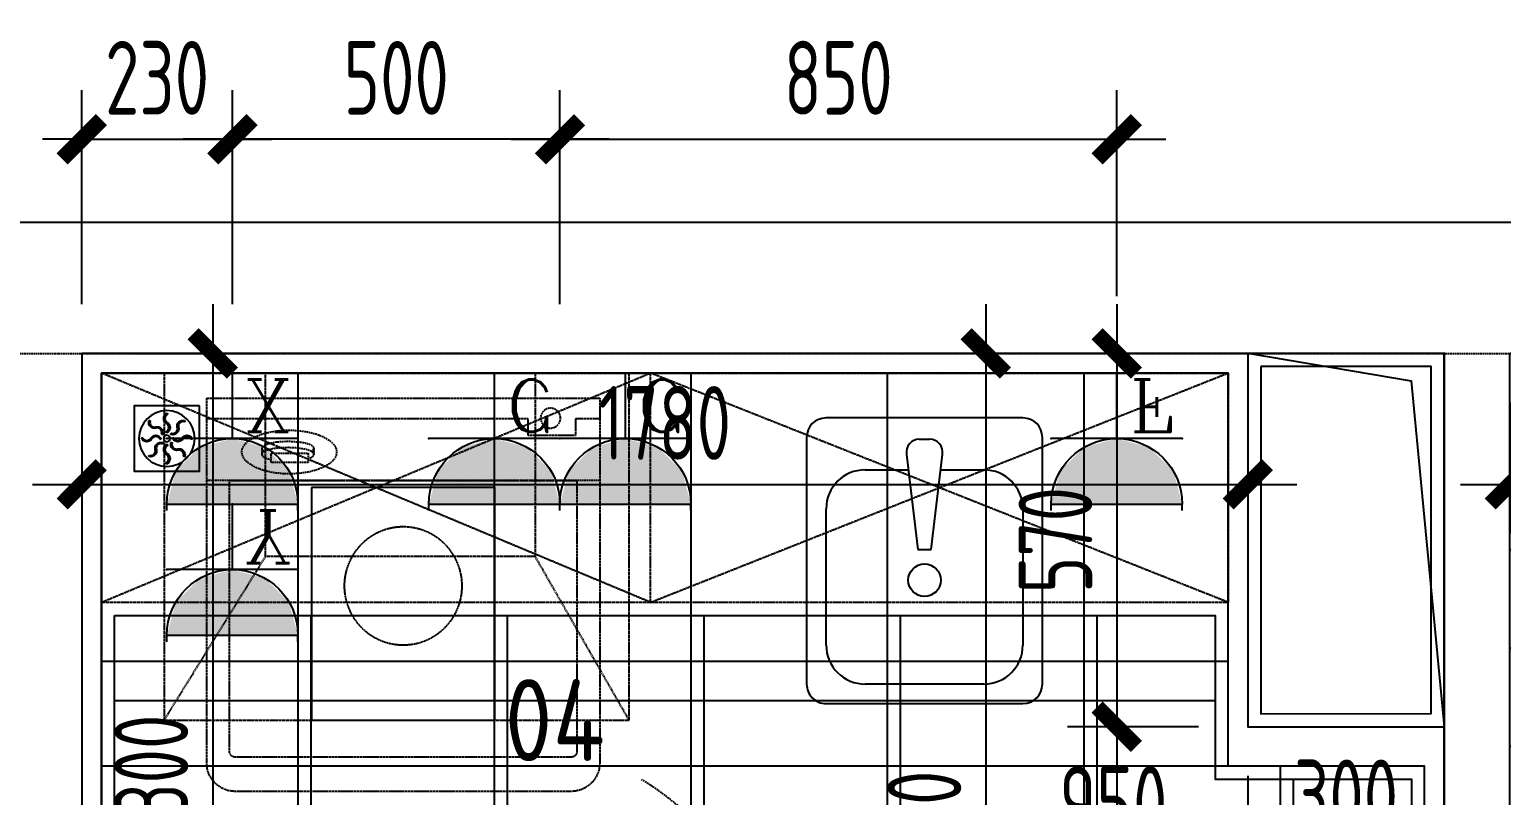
# Model space of a CAD drawing. Header units: millimetres. Extents: x 101598 to 258742, y -131098 to 15111.
# Drawn here: x 243435 to 245683, y -88905 to -87736 of the extents above; entities that cross this region are included whole.
import ezdxf
from ezdxf.enums import TextEntityAlignment as Align
from ezdxf.xclip import XClip

# ---------------------------------------------------------------- set-up
doc = ezdxf.new("R2010")
doc.units = ezdxf.units.MM
doc.header["$LTSCALE"] = 10
doc.header["$XCLIPFRAME"] = 2
for name, pattern in [('134H户型$0$DASH', [0.35, 0.25, -0.1]), ('DASH', [0.35, 0.25, -0.1]), ('HIDDEN2', [0.1875, 0.125, -0.0625])]:
    doc.linetypes.add(name, pattern=pattern)
doc.layers.get('DEFPOINTS').update_dxf_attribs({"color": 251})
for name, color, linetype in [('Z-C天-CEIL', 1, 'Continuous'), ('Z-C天-LITEDIM', 1, 'Continuous'), ('Z-E平-EQUIP-动力', 3, 'Continuous'), ('Z-E平-EQUIP-动力DIM', 1, 'Continuous'), ('Z-E平-EQUIP-照明', 3, 'Continuous'), ('Z-F平-FLOOR2-HATCH', 8, 'Continuous'), ('Z-P平-FURN2', 2, 'Continuous'), ('Z-P平-FURN3', 3, 'HIDDEN2'), ('Z-P平-WALL1', 5, 'Continuous'), ('Z-P平-WALL2', 2, 'Continuous'), ('Z-P平-WALLDIM', 1, 'Continuous'), ('Z-P平-地漏', 1, 'Continuous'), ('Z-梁图', 2, 'Continuous'), ('家具', 8, 'Continuous'), ('平面看线', 4, 'Continuous')]:
    doc.layers.add(name, color=color, linetype=linetype)
doc.styles.add('_TCH_LABEL', font='COMPLEX', dxfattribs={"bigfont": 'GBCBIG'})
doc.styles.add('MD(BLIP)', font='ARCHSTYL.SHX', dxfattribs={"bigfont": 'hza.shx'})
doc.styles.add('MD(DimT)', font='ARCHS.SHX', dxfattribs={"width": 0.8, "bigfont": 'hza.shx'})
doc.dimstyles.new('MD-DIM_75', dxfattribs={"dimscale": 75, "dimtxt": 1.5, "dimasz": 0.8, "dimexe": 1, "dimexo": 1, "dimgap": 0.5, "dimtad": 1, "dimdec": 0, "dimzin": 0, "dimdsep": 46, "dimtxsty": 'MD(DimT)', "dimblk": 'ARCHTICK', "dimcen": 0.09, "dimdle": 1, "dimclrd": 1, "dimclre": 1, "dimclrt": 2, "dimadec": 0, "dimazin": 0, "dimtfac": 1, "dimtdec": 0, "dimtix": 1, "dimtmove": 2, "dimatfit": 3, "dimldrblk": 'ARCHTICK', "dimfxl": 8, "dimfxlon": 1, "dimtolj": 1, "dimtzin": 0, "dimarcsym": 0})

# ---------------------------------------------------------------- blocks, each defined once
blk = doc.blocks.new('TYRTYRE')
at = {"layer": 'Z-梁图', "linetype": 'DASH'}
for p, q in [((259204.1, -88388.9), (266131.3, -88388.9)), ((259204.1, -88588.9), (266184.9, -88588.9))]:
    blk.add_line(p, q, dxfattribs=at)
blk = doc.blocks.new('_ArchTick')
at = {"color": 0, "linetype": 'ByBlock', "const_width": 0.4}
blk.add_lwpolyline([(-0.5, -0.5), (0.5, 0.5)], dxfattribs=at)
blk = doc.blocks.new('*D174')
at = {"layer": 'DEFPOINTS', "color": 0, "transparency": 16777216}
for p in [(245695.4, -88230.1), (250335, -88230.1), (250335, -88430.1)]:
    blk.add_point(p, dxfattribs=at)
at = {"layer": 'Z-P平-WALLDIM', "color": 1, "lineweight": -2, "transparency": 16777216}
for p, q in [((245695.4, -88305.1), (245695.4, -88505.1)), ((250335, -88305.1), (250335, -88505.1)), ((245620.4, -88430.1), (250410, -88430.1))]:
    blk.add_line(p, q, dxfattribs=at)
at = {"layer": 'Z-P平-WALLDIM', "color": 1, "lineweight": -2, "transparency": 16777216, "xscale": 60, "yscale": 60, "zscale": 60, "rotation": 180}
blk.add_blockref('_ArchTick', (245695.4, -88430.1), dxfattribs=at)
at = {"layer": 'Z-P平-WALLDIM', "color": 1, "lineweight": -2, "transparency": 16777216, "xscale": 60, "yscale": 60, "zscale": 60}
blk.add_blockref('_ArchTick', (250335, -88430.1), dxfattribs=at)
at = {"layer": 'Z-P平-WALLDIM', "color": 2, "transparency": 16777216, "insert": (248015.2, -88336.3), "char_height": 112.5, "attachment_point": 5, "style": 'MD(DimT)'}
blk.add_mtext('\\A1;4640', dxfattribs=at)
blk = doc.blocks.new('*D178')
at = {"layer": 'DEFPOINTS', "color": 0, "transparency": 16777216}
for p in [(243515.2, -88230.1), (245295.4, -88230.1), (245295.4, -88430.1)]:
    blk.add_point(p, dxfattribs=at)
at = {"layer": 'Z-P平-WALLDIM', "color": 1, "lineweight": -2, "transparency": 16777216}
for p, q in [((243515.2, -88305.1), (243515.2, -88505.1)), ((245295.4, -88305.1), (245295.4, -88505.1)), ((243440.2, -88430.1), (245370.4, -88430.1))]:
    blk.add_line(p, q, dxfattribs=at)
at = {"layer": 'Z-P平-WALLDIM', "color": 1, "lineweight": -2, "transparency": 16777216, "xscale": 60, "yscale": 60, "zscale": 60, "rotation": 180}
blk.add_blockref('_ArchTick', (243515.2, -88430.1), dxfattribs=at)
at = {"layer": 'Z-P平-WALLDIM', "color": 1, "lineweight": -2, "transparency": 16777216, "xscale": 60, "yscale": 60, "zscale": 60}
blk.add_blockref('_ArchTick', (245295.4, -88430.1), dxfattribs=at)
at = {"layer": 'Z-P平-WALLDIM', "color": 2, "transparency": 16777216, "insert": (244405.3, -88336.3), "char_height": 112.5, "attachment_point": 5, "style": 'MD(DimT)'}
blk.add_mtext('\\A1;1780', dxfattribs=at)
blk = doc.blocks.new('*D179')
at = {"layer": 'DEFPOINTS', "color": 0, "transparency": 16777216}
for p in [(243515.2, -88230.1), (243515.2, -89530.1), (243715.2, -89530.1)]:
    blk.add_point(p, dxfattribs=at)
at = {"layer": 'Z-P平-WALLDIM', "color": 1, "lineweight": -2, "transparency": 16777216}
for p, q in [((243715.2, -88155.1), (243715.2, -89605.1)), ((243590.2, -88230.1), (243790.2, -88230.1)), ((243590.2, -89530.1), (243790.2, -89530.1))]:
    blk.add_line(p, q, dxfattribs=at)
at = {"layer": 'Z-P平-WALLDIM', "color": 1, "lineweight": -2, "transparency": 16777216, "xscale": 60, "yscale": 60, "zscale": 60}
for p, rotation in [((243715.2, -88230.1), 90), ((243715.2, -89530.1), 270)]:
    blk.add_blockref('_ArchTick', p, dxfattribs=dict(at, rotation=rotation))
at = {"layer": 'Z-P平-WALLDIM', "color": 2, "transparency": 16777216, "insert": (243621.5, -88880.1), "char_height": 112.5, "attachment_point": 5, "rotation": 90, "style": 'MD(DimT)'}
blk.add_mtext('\\A1;1300', dxfattribs=at)
blk = doc.blocks.new('*D185')
at = {"layer": 'DEFPOINTS', "color": 0, "transparency": 16777216}
for p in [(245295.4, -88230.1), (245095.4, -88800.1), (245295.4, -88800.1)]:
    blk.add_point(p, dxfattribs=at)
at = {"layer": 'Z-P平-WALLDIM', "color": 1, "lineweight": -2, "transparency": 16777216}
for p, q in [((245095.4, -88155.1), (245095.4, -88875.1)), ((245220.4, -88230.1), (245020.4, -88230.1)), ((245220.4, -88800.1), (245020.4, -88800.1))]:
    blk.add_line(p, q, dxfattribs=at)
at = {"layer": 'Z-P平-WALLDIM', "color": 1, "lineweight": -2, "transparency": 16777216, "xscale": 60, "yscale": 60, "zscale": 60}
for p, rotation in [((245095.4, -88230.1), 90), ((245095.4, -88800.1), 270)]:
    blk.add_blockref('_ArchTick', p, dxfattribs=dict(at, rotation=rotation))
at = {"layer": 'Z-P平-WALLDIM', "color": 2, "transparency": 16777216, "insert": (245001.7, -88515.1), "char_height": 112.5, "attachment_point": 5, "rotation": 90, "style": 'MD(DimT)'}
blk.add_mtext('\\A1;570', dxfattribs=at)
blk = doc.blocks.new('*D186')
at = {"layer": 'DEFPOINTS', "color": 0, "transparency": 16777216}
for p in [(245295.4, -88800.1), (245095.4, -89710.1), (245295.4, -89710.1)]:
    blk.add_point(p, dxfattribs=at)
at = {"layer": 'Z-P平-WALLDIM', "color": 1, "lineweight": -2, "transparency": 16777216}
for p, q in [((245095.4, -88725.1), (245095.4, -89785.1)), ((245220.4, -88800.1), (245020.4, -88800.1)), ((245220.4, -89710.1), (245020.4, -89710.1))]:
    blk.add_line(p, q, dxfattribs=at)
at = {"layer": 'Z-P平-WALLDIM', "color": 1, "lineweight": -2, "transparency": 16777216, "xscale": 60, "yscale": 60, "zscale": 60}
for p, rotation in [((245095.4, -88800.1), 90), ((245095.4, -89710.1), 270)]:
    blk.add_blockref('_ArchTick', p, dxfattribs=dict(at, rotation=rotation))
at = {"layer": 'Z-P平-WALLDIM', "color": 2, "transparency": 16777216, "insert": (245001.7, -89255.1), "char_height": 112.5, "attachment_point": 5, "rotation": 90, "style": 'MD(DimT)'}
blk.add_mtext('\\A1;910', dxfattribs=at)
blk = doc.blocks.new('*D187')
at = {"layer": 'DEFPOINTS', "color": 0, "transparency": 16777216}
for p in [(245095.4, -88230.1), (244895.4, -89710.1), (245095.4, -89710.1)]:
    blk.add_point(p, dxfattribs=at)
at = {"layer": 'Z-P平-WALLDIM', "color": 1, "lineweight": -2, "transparency": 16777216}
for p, q in [((244895.4, -88155.1), (244895.4, -89785.1)), ((245020.4, -88230.1), (244820.4, -88230.1)), ((245020.4, -89710.1), (244820.4, -89710.1))]:
    blk.add_line(p, q, dxfattribs=at)
at = {"layer": 'Z-P平-WALLDIM', "color": 1, "lineweight": -2, "transparency": 16777216, "xscale": 60, "yscale": 60, "zscale": 60}
for p, rotation in [((244895.4, -88230.1), 90), ((244895.4, -89710.1), 270)]:
    blk.add_blockref('_ArchTick', p, dxfattribs=dict(at, rotation=rotation))
at = {"layer": 'Z-P平-WALLDIM', "color": 2, "transparency": 16777216, "insert": (244801.7, -88970.1), "char_height": 112.5, "attachment_point": 5, "rotation": 90, "style": 'MD(DimT)'}
blk.add_mtext('\\A1;1480', dxfattribs=at)
blk = doc.blocks.new('*D188')
at = {"layer": 'DEFPOINTS', "color": 0, "transparency": 16777216}
for p in [(245295.4, -88800.1), (245595.4, -88800.1), (245595.4, -89000.1)]:
    blk.add_point(p, dxfattribs=at)
at = {"layer": 'Z-P平-WALLDIM', "color": 1, "lineweight": -2, "transparency": 16777216}
for p, q in [((245295.4, -88875.1), (245295.4, -89075.1)), ((245595.4, -88875.1), (245595.4, -89075.1)), ((245295.4, -89000.1), (245235.4, -89000.1)), ((245295.4, -89000.1), (245595.4, -89000.1)), ((245595.4, -89000.1), (245655.4, -89000.1))]:
    blk.add_line(p, q, dxfattribs=at)
at = {"layer": 'Z-P平-WALLDIM', "color": 1, "lineweight": -2, "transparency": 16777216, "xscale": 60, "yscale": 60, "zscale": 60}
blk.add_blockref('_ArchTick', (245295.4, -89000.1), dxfattribs=at)
at = {"layer": 'Z-P平-WALLDIM', "color": 1, "lineweight": -2, "transparency": 16777216, "xscale": 60, "yscale": 60, "zscale": 60, "rotation": 180}
blk.add_blockref('_ArchTick', (245595.4, -89000.1), dxfattribs=at)
at = {"layer": 'Z-P平-WALLDIM', "color": 2, "transparency": 16777216, "insert": (245445.4, -88906.3), "char_height": 112.5, "attachment_point": 5, "style": 'MD(DimT)'}
blk.add_mtext('\\A1;300', dxfattribs=at)
blk = doc.blocks.new('*D248')
at = {"layer": 'DEFPOINTS', "color": 0, "transparency": 16777216}
for p in [(245565.4, -89010.1), (244615.2, -89210), (245565.4, -89380.1)]:
    blk.add_point(p, dxfattribs=at)
at = {"layer": 'Z-C天-LITEDIM', "color": 1, "lineweight": -2, "transparency": 16777216}
for p, q in [((244615.2, -89135), (244615.2, -88935.1)), ((245565.4, -89305.1), (245565.4, -88935.1)), ((244540.2, -89010.1), (245640.4, -89010.1))]:
    blk.add_line(p, q, dxfattribs=at)
at = {"layer": 'Z-C天-LITEDIM', "color": 1, "lineweight": -2, "transparency": 16777216, "xscale": 60, "yscale": 60, "zscale": 60, "rotation": 180}
blk.add_blockref('_ArchTick', (244615.2, -89010.1), dxfattribs=at)
at = {"layer": 'Z-C天-LITEDIM', "color": 1, "lineweight": -2, "transparency": 16777216, "xscale": 60, "yscale": 60, "zscale": 60}
blk.add_blockref('_ArchTick', (245565.4, -89010.1), dxfattribs=at)
at = {"layer": 'Z-C天-LITEDIM', "color": 2, "transparency": 16777216, "insert": (245090.3, -88916.3), "char_height": 112.5, "attachment_point": 5, "style": 'MD(DimT)'}
blk.add_mtext('\\A1;950', dxfattribs=at)
blk = doc.blocks.new('*D256')
at = {"layer": 'DEFPOINTS', "color": 0, "transparency": 16777216}
for p in [(243745.3, -87903.4), (243515.2, -88230.1), (243745.3, -88230.1)]:
    blk.add_point(p, dxfattribs=at)
at = {"layer": 'Z-E平-EQUIP-动力DIM', "color": 1, "lineweight": -2, "transparency": 16777216}
for p, q in [((243515.2, -88155.1), (243515.2, -87828.4)), ((243745.3, -88155.1), (243745.3, -87828.4)), ((243515.2, -87903.4), (243455.2, -87903.4)), ((243515.2, -87903.4), (243745.3, -87903.4)), ((243745.3, -87903.4), (243805.3, -87903.4))]:
    blk.add_line(p, q, dxfattribs=at)
at = {"layer": 'Z-E平-EQUIP-动力DIM', "color": 1, "lineweight": -2, "transparency": 16777216, "xscale": 60, "yscale": 60, "zscale": 60}
for p, rotation in [((243515.2, -87903.4), 359.9998238777877), ((243745.3, -87903.4), 179.9998238777877)]:
    blk.add_blockref('_ArchTick', p, dxfattribs=dict(at, rotation=rotation))
at = {"layer": 'Z-E平-EQUIP-动力DIM', "color": 2, "transparency": 16777216, "insert": (243630.3, -87809.6), "char_height": 112.5, "attachment_point": 5, "rotation": 359.9998, "style": 'MD(DimT)'}
blk.add_mtext('\\A1;230', dxfattribs=at)
blk = doc.blocks.new('*D257')
at = {"layer": 'DEFPOINTS', "color": 0, "transparency": 16777216}
for p in [(245095.3, -87903.4), (244245.3, -88218), (245095.3, -88218)]:
    blk.add_point(p, dxfattribs=at)
at = {"layer": 'Z-E平-EQUIP-动力DIM', "color": 1, "lineweight": -2, "transparency": 16777216}
for p, q in [((244245.3, -88143), (244245.3, -87828.4)), ((245095.3, -88143), (245095.3, -87828.4)), ((244170.3, -87903.4), (245170.3, -87903.4))]:
    blk.add_line(p, q, dxfattribs=at)
at = {"layer": 'Z-E平-EQUIP-动力DIM', "color": 1, "lineweight": -2, "transparency": 16777216, "xscale": 60, "yscale": 60, "zscale": 60, "rotation": 180}
blk.add_blockref('_ArchTick', (244245.3, -87903.4), dxfattribs=at)
at = {"layer": 'Z-E平-EQUIP-动力DIM', "color": 1, "lineweight": -2, "transparency": 16777216, "xscale": 60, "yscale": 60, "zscale": 60}
blk.add_blockref('_ArchTick', (245095.3, -87903.4), dxfattribs=at)
at = {"layer": 'Z-E平-EQUIP-动力DIM', "color": 2, "transparency": 16777216, "insert": (244670.3, -87809.6), "char_height": 112.5, "attachment_point": 5, "style": 'MD(DimT)'}
blk.add_mtext('\\A1;850', dxfattribs=at)
blk = doc.blocks.new('插座墙身')
for p, q in [((-1.333, 2.8), (-1.333, 2.667)), ((1.333, 2.8), (1.333, 2.667)), ((-1.333, 2.667), (1.333, 2.667)), ((1.333, 1.333), (-1.333, 1.333)), ((0, 1.333), (0, 0))]:
    blk.add_line(p, q)
blk.add_arc((0, 2.667), 1.333, 180, 0)
for points in [[(1.155, 2), (-1.155, 2), (1.333, 2.667), (-1.333, 2.667)], [(0.667, 1.512), (-0.667, 1.512), (1.155, 2), (-1.155, 2)], [(0, 1.333), (0, 1.333), (0.667, 1.512), (-0.667, 1.512)]]:
    blk.add_solid(points)
at = {"layer": 'Z-E平-EQUIP-照明'}
for p in [(-1.333, 1.333), (1.333, 1.333), (0, 0)]:
    blk.add_point(p, dxfattribs=at)
at = {"layer": 'Z-E平-EQUIP-照明', "style": '_TCH_LABEL', "flags": 8}
blk.add_attdef('$TEXT$', text='', height=1.067, dxfattribs=at).set_placement((0.726, 0.667), align=Align.MIDDLE_CENTER)
at = {"layer": 'Z-E平-EQUIP-照明', "style": '_TCH_LABEL', "flags": 9}
blk.add_attdef('A', (0, 0), '', height=0.0000533, dxfattribs=at)
blk = doc.blocks.new('*U329')
at = {"layer": 'Z-E平-EQUIP-动力'}
ref = blk.add_blockref('插座墙身', (3837.457, 800.647), dxfattribs=dict(at, xscale=1.000025000625016, yscale=1.000025000625016, zscale=1.000025000625016))
ref.add_attrib('$TEXT$', 'Y', dxfattribs={"layer": '0', "color": 2, "height": 1.067, "style": '_TCH_LABEL'}).set_placement((3838.183, 801.313), align=Align.MIDDLE_CENTER)
blk = doc.blocks.new('*U160')
at = {"layer": 'Z-E平-EQUIP-动力'}
ref = blk.add_blockref('插座墙身', (3837.457, 800.647), dxfattribs=dict(at, xscale=1.000025000625016, yscale=1.000025000625016, zscale=1.000025000625016))
ref.add_attrib('$TEXT$', 'C', dxfattribs={"layer": '0', "color": 2, "height": 1.067, "style": '_TCH_LABEL'}).set_placement((3838.183, 801.313), align=Align.MIDDLE_CENTER)
blk = doc.blocks.new('*U142')
at = {"layer": 'Z-E平-EQUIP-动力'}
ref = blk.add_blockref('插座墙身', (3837.457, 800.647), dxfattribs=dict(at, xscale=1.000025000625016, yscale=1.000025000625016, zscale=1.000025000625016))
ref.add_attrib('$TEXT$', 'F', dxfattribs={"layer": '0', "color": 2, "height": 1.067, "style": '_TCH_LABEL'}).set_placement((3838.183, 801.313), align=Align.MIDDLE_CENTER)
blk = doc.blocks.new('*U144')
at = {"layer": 'Z-E平-EQUIP-动力'}
ref = blk.add_blockref('插座墙身', (3837.457, 800.647), dxfattribs=dict(at, xscale=1.000025000625016, yscale=1.000025000625016, zscale=1.000025000625016))
ref.add_attrib('$TEXT$', 'X', dxfattribs={"layer": '0', "color": 2, "height": 1.067, "style": '_TCH_LABEL'}).set_placement((3838.183, 801.313), align=Align.MIDDLE_CENTER)
blk = doc.blocks.new('*D260')
at = {"layer": 'DEFPOINTS', "color": 0, "transparency": 16777216}
for p in [(243745.3, -87903.4), (243745.3, -88230.1), (244245.3, -88230.1)]:
    blk.add_point(p, dxfattribs=at)
at = {"layer": 'Z-E平-EQUIP-动力DIM', "color": 1, "lineweight": -2, "transparency": 16777216}
for p, q in [((243745.3, -88155.1), (243745.3, -87828.4)), ((244245.3, -88155.1), (244245.3, -87828.4)), ((244320.3, -87903.4), (243670.3, -87903.4))]:
    blk.add_line(p, q, dxfattribs=at)
at = {"layer": 'Z-E平-EQUIP-动力DIM', "color": 1, "lineweight": -2, "transparency": 16777216, "xscale": 60, "yscale": 60, "zscale": 60}
for p, rotation in [((243745.3, -87903.4), 180.0000810204034), ((244245.3, -87903.4), 8.10204034262796e-05)]:
    blk.add_blockref('_ArchTick', p, dxfattribs=dict(at, rotation=rotation))
at = {"layer": 'Z-E平-EQUIP-动力DIM', "color": 2, "transparency": 16777216, "insert": (243995.3, -87809.6), "char_height": 112.5, "attachment_point": 5, "rotation": 0.0001, "style": 'MD(DimT)'}
blk.add_mtext('\\A1;500', dxfattribs=at)
blk = doc.blocks.new('A$C2A587E7A')
at = {"linetype": 'HIDDEN2', "ltscale": 0.5}
blk.add_lwpolyline([(0, 167.1), (0, 522.1), (280, 522.1), (280, 167.1)], close=True, dxfattribs=at)
at = {"color": 8, "linetype": 'HIDDEN2', "ltscale": 0.5}
blk.add_circle((140, 372.1), 90, dxfattribs=at)
blk = doc.blocks.new('A$C656B3E46')
at = {"linetype": 'DASH', "ltscale": 0.65, "elevation": 0}
blk.add_lwpolyline([(600, 0), (600, 600), (43.5, 600, 0.414214), (0, 556.5), (0, 43.5, 0.414214), (43.5, 0), (600, 0)], format="xyb", dxfattribs=at)
at = {"color": 8, "linetype": 'DASH', "elevation": 0}
for points in [[(474.2, 600), (474.2, 0)], [(523.5, 163.8), (514.3, 163.8)], [(523.5, 84.1), (514.3, 84.1)]]:
    blk.add_lwpolyline(points, dxfattribs=at)
at = {"color": 8, "linetype": 'DASH', "ltscale": 0.65, "elevation": 0}
blk.add_lwpolyline([(568.8, 600), (568.8, 563), (542.9, 563), (542.9, 490.7), (568.8, 490.7), (568.8, 0)], dxfattribs=at)
blk.add_lwpolyline([(474.2, 34.8), (474.2, 565.2), (60.9, 565.2, 0.414214), (52.2, 556.5), (52.2, 43.5, 0.414214), (60.9, 34.8)], format="xyb", close=True, dxfattribs=at)
at = {"color": 8, "linetype": 'DASH', "elevation": 0}
blk.add_lwpolyline([(516.2, 98.6), (516.2, 154.8), (501.8, 154.8), (501.8, 98.6)], close=True, dxfattribs=at)
at = {"color": 8, "linetype": 'DASH'}
blk.add_circle((569.6, 524.9, 0), 15.2, dxfattribs=at)
at = {"color": 8, "linetype": 'DASH', "extrusion": (0, 0, -1)}
for centre, major_axis, ratio, start_param, end_param in [((517.9, 126.1, 0), (0, 72.3), 0.460679, 3.141593, 9.424778), ((514.3, 124, 0), (0, 39.8), 0.257931, -0.68534, 4.021657), ((523.5, 124, 0), (0, 39.8), 0.257931, -0.461036, 3.602629)]:
    blk.add_ellipse(centre, major_axis=major_axis, ratio=ratio, start_param=start_param, end_param=end_param, dxfattribs=at)
blk = doc.blocks.new('A$C28CA44E1')
for p, q in [((330.2, 436), (29.7, 436)), ((0, 406.2), (0, 29.7)), ((359.9, 29.7), (359.9, 406.2)), ((29.7, 0), (330.2, 0))]:
    blk.add_line(p, q)
at = {"color": 8}
for p, q in [((172, 403.4), (187.9, 403.4)), ((152.4, 380.3), (170, 235)), ((189.9, 235), (207.5, 380.3)), ((89.2, 356.7), (155.3, 356.7)), ((204.6, 356.7), (270.7, 356.7)), ((29.7, 89.2), (29.7, 297.2)), ((330.2, 297.2), (330.2, 89.2)), ((170, 235), (189.9, 235)), ((270.7, 29.7), (89.2, 29.7))]:
    blk.add_line(p, q, dxfattribs=at)
blk.add_circle((180, 188.3), 24.8, dxfattribs=at)
for centre, start, end in [((29.7, 406.2), 90.0001, 180.0001), ((330.2, 406.2), 0.0001, 90.0001), ((29.7, 29.7), 180.0001, 270.0001), ((330.2, 29.7), 270.0001, 0.0001)]:
    blk.add_arc(centre, 29.7, start, end)
for centre, radius, start, end in [((172, 383.6), 19.8, 90, 189.4623), ((187.9, 383.6), 19.8, 350.5377, 90), ((89.2, 297.2), 59.4, 90.0001, 180.0001), ((270.7, 297.2), 59.4, 0.0001, 90.0001), ((89.2, 89.2), 59.4, 180.0001, 270.0001), ((270.7, 89.2), 59.4, 270.0001, 0.0001)]:
    blk.add_arc(centre, radius, start, end, dxfattribs=at)
blk = doc.blocks.new('A$C05F25527')
at = {"linetype": 'HIDDEN2'}
for p, q in [((0, 0), (143.4, 250)), ((710, 0), (555, 250))]:
    blk.add_line(p, q, dxfattribs=at)
blk.add_lwpolyline([(0, 530), (710, 530), (710, 0), (0, 0)], close=True, dxfattribs=at)
blk.add_lwpolyline([(143.4, 530), (143.4, 250), (555, 250), (555, 530)], dxfattribs=at)
blk = doc.blocks.new('A$C076F60D2')
at = {"color": 8}
blk.add_line((600, -150), (600, 0), dxfattribs=at)
for points in [[(0, -900), (150, -900), (150, 0), (0, 0)], [(300, -900), (450, -900), (450, 0), (300, 0)]]:
    blk.add_lwpolyline(points, close=True, dxfattribs=at)
for points in [[(300, -900), (300, -150), (150, -150), (150, -900)], [(600, -900), (600, -150), (450, -150), (450, -900)]]:
    blk.add_lwpolyline(points, dxfattribs=at)
blk = doc.blocks.new('A$C57FE0F12')
at = {"color": 8}
for points in [[(8080.4, 2300), (8080.4, 2450), (7180.4, 2450), (7180.4, 2300)], [(8080.4, 2000), (8080.4, 2150), (7180.4, 2150), (7180.4, 2000)], [(8080.4, 1700), (8080.4, 1850), (7180.4, 1850), (7180.4, 1700)]]:
    blk.add_lwpolyline(points, close=True, dxfattribs=at)
at = {"rotation": 90}
for p in [(7180.4, 2300), (7180.4, 1700)]:
    blk.add_blockref('A$C076F60D2', p, dxfattribs=at)
blk = doc.blocks.new('hsdfsdf')
at = {"ltscale": 10}
blk.add_lwpolyline([(100, 0), (0, 0), (0, 100), (100, 100)], close=True, dxfattribs=at)
at = {"color": 8, "ltscale": 100}
for points in [[(23.7, 75.6, -0.564902), (32.2, 67.1, 0.564902), (43.2, 56.1, 1), (42.7, 58, -0.564902), (34.1, 66.6, 0.564902), (23.2, 77.5, 1)], [(49.5, 86.7, -0.564902), (49.5, 74.6, 0.564902), (49.5, 59.1, 1), (50.5, 60.9, -0.564902), (50.5, 72.9, 0.564902), (50.5, 88.4, 1)], [(75.6, 76.3, -0.564902), (67.1, 67.8, 0.564902), (56.1, 56.8, 1), (58, 57.3, -0.564902), (66.6, 65.9, 0.564902), (77.5, 76.8, 1)], [(13.3, 49.5, -0.564902), (25.4, 49.5, 0.564902), (40.9, 49.5, 1), (39.1, 50.5, -0.564902), (27.1, 50.5, 0.564902), (11.6, 50.5, 1)], [(86.7, 50.5, -0.564902), (74.6, 50.5, 0.564902), (59.1, 50.5, 1), (60.9, 49.5, -0.564902), (72.9, 49.5, 0.564902), (88.4, 49.5, 1)], [(24.4, 23.7, -0.564902), (32.9, 32.2, 0.564902), (43.9, 43.2, 1), (42, 42.7, -0.564902), (33.4, 34.1, 0.564902), (22.5, 23.2, 1)], [(50.5, 13.3, -0.564902), (50.5, 25.4, 0.564902), (50.5, 40.9, 1), (49.5, 39.1, -0.564902), (49.5, 27.1, 0.564902), (49.5, 11.6, 1)], [(76.3, 24.4, -0.564902), (67.8, 32.9, 0.564902), (56.8, 43.9, 1), (57.3, 42, -0.564902), (65.9, 33.4, 0.564902), (76.8, 22.5, 1)]]:
    blk.add_lwpolyline(points, format="xyb", close=True, dxfattribs=at)
at = {"color": 8}
blk.add_circle((50, 50), 42.6, dxfattribs=at)
at = {"color": 8, "ltscale": 100}
blk.add_circle((50, 50), 5, dxfattribs=at)

msp = doc.modelspace()

# ---------------------------------------------------------------- hatches: boundary and pattern name
at = {"layer": 'Z-C天-CEIL'}
h = msp.add_hatch(dxfattribs=at)
h.set_pattern_fill('_USER', color=8, scale=300, double=1, pattern_type=0)
h.set_pattern_definition([(0, (243565.25, -89660.05), (0, 300), []), (90, (243565.25, -89660.05), (-300, 2e-14), [])])
h.paths.add_polyline_path([(243565.2, -88630.1), (245245.4, -88630.1), (245245.4, -88880.1), (245545.4, -88880.1), (245545.4, -89660.1), (243565.2, -89660.1)])
at = {"layer": 'Z-F平-FLOOR2-HATCH'}
h = msp.add_hatch(dxfattribs=at)
h.set_pattern_fill('YY-300X600', color=256, angle=90, pattern_type=2)
h.set_pattern_definition([(180, (243545.25, -89300.05), (-7e-14, -600), []), (90, (243545.25, -89900.05), (-300, 2e-14), []), (180, (243545.25, -89900.05), (-7e-14, -600), []), (90, (243245.25, -89900.05), (-300, 2e-14), [])])
h.paths.add_polyline_path([(245565.3, -88860.1), (245265.4, -88860.1), (245265.4, -88260.1), (243545.2, -88260.1), (243545.2, -89680.1), (244095.4, -89680.1), (244095.4, -89670.1), (244115.4, -89670.1), (244875.3, -89670.1), (244875.3, -89670.1), (244895.3, -89670.1), (244895.3, -89680.1), (245565.4, -89680.1)])

# ---------------------------------------------------------------- linework, layer by layer
at = {"layer": 'Z-C天-CEIL'}
msp.add_lwpolyline([(243565.2, -88630.1), (245245.4, -88630.1), (245245.4, -88880.1), (245545.4, -88880.1), (245545.4, -89660.1), (243565.2, -89660.1)], close=True, dxfattribs=at)
at = {"layer": 'Z-E平-EQUIP-照明', "color": 8, "linetype": '134H户型$0$DASH'}
msp.add_arc((244195.1, -89183.1), 349.3, 343.8879, 59.9597, dxfattribs=at)
at = {"layer": 'Z-P平-FURN2'}
msp.add_line((245265.4, -88860.1), (243545.2, -88860.1), dxfattribs=at)
at = {"layer": 'Z-P平-FURN3', "color": 8}
for p, q in [((244383.5, -88610.1), (243545.2, -88260.1)), ((243545.2, -88610.1), (244383.5, -88260.1)), ((244383.5, -88610.1), (245265.4, -88260.1)), ((245265.4, -88610.1), (244383.5, -88260.1))]:
    msp.add_line(p, q, dxfattribs=at)
at = {"layer": 'Z-P平-FURN3'}
msp.add_line((244383.5, -88610.1), (244383.5, -88260.1), dxfattribs=at)
msp.add_lwpolyline([(243545.2, -88610.1), (243545.2, -88260.1), (245265.4, -88260.1), (245265.4, -88610.1)], close=True, dxfattribs=at)
at = {"layer": 'Z-P平-WALL1'}
for points in [[(243215.2, -88230.1), (243015.2, -88230.1), (243015.2, -88030.1), (243415.2, -88030.1), (245595.4, -88030.1), (249658.2, -88030.1)], [(245695.4, -89810.1), (244895.4, -89810.1), (244895.4, -89710.1), (245595.4, -89710.1), (245595.4, -88230.1), (243515.2, -88230.1), (243515.2, -89530.1), (243215.2, -89530.1), (243215.2, -89710.1), (244095.4, -89710.1), (244095.4, -89810.1), (243215.2, -89810.1), (243215.2, -89880.1), (243015.2, -89880.1), (243015.2, -89730.1), (243015.2, -89530.1), (243015.2, -89430.1), (243215.2, -89430.1), (243415.2, -89430.1), (243415.2, -88230.1), (243215.2, -88230.1)]]:
    msp.add_lwpolyline(points, dxfattribs=at)
at = {"layer": 'Z-P平-WALL2'}
msp.add_lwpolyline([(244895.4, -89710.1), (244895.4, -89680.1), (245565.4, -89680.1), (245565.4, -88860.1), (245265.4, -88860.1), (245265.4, -88260.1), (243545.2, -88260.1), (243545.2, -89680.1), (244095.4, -89680.1), (244095.4, -89710.1)], dxfattribs=at)
at = {"layer": '家具'}
msp.add_line((245595.4, -88230.1), (245595.4, -89710.1), dxfattribs=at)
at = {"layer": '平面看线'}
msp.add_lwpolyline([(245295.4, -88230.1), (245295.4, -88800.1), (245595.4, -88800), (245595.4, -88230), (245295.4, -88230.1)], dxfattribs=at)
at = {"layer": '平面看线', "color": 8}
msp.add_lwpolyline([(245295.4, -88230), (245545, -88271.8), (245595.4, -88800)], dxfattribs=at)
at = {"layer": '平面看线'}
msp.add_lwpolyline([(245315.4, -88250.1), (245315.4, -88780.1), (245575.4, -88780), (245575.4, -88250)], close=True, dxfattribs=at)

# ---------------------------------------------------------------- block references
at = {"layer": 'Z-E平-EQUIP-动力', "xscale": -75, "yscale": 75, "zscale": 75, "rotation": 180}
for name, p in [('*U144', (-44064, -28211.6)), ('*U160', (-43664, -28211.6)), ('*U160', (-43464, -28211.6)), ('*U142', (-42714, -28211.6)), ('*U329', (-44064, -28411.6))]:
    msp.add_blockref(name, p, dxfattribs=at)
at = {"layer": 'Z-F平-FLOOR2-HATCH'}
ref = msp.add_blockref('A$C57FE0F12', (238365, -90680.1), dxfattribs=at)
XClip(ref).set_block_clipping_path([(4850.2586946878, -649.9982653599), (4850.258694691, 870.0023658263), (7330.4142754963, 870.0023658214), (7330.4142754995, 2450.0017346402), (11967.9788845563, 2450.0017128248), (12436.8896492318, 700.0017346326), (11740.4762724288, 700.0017346336), (11740.4762724274, -250.0012082988), (9604.4925151633, -250.0011941481), (9604.4925151633, -1349.9982653824), (9124.491669325, -1349.9982653824), (9124.4916693248, -1339.9982653814), (8324.4916692167, -1339.9982653814), (8324.4916692167, -1349.9982653811), (8204.4904334117, -1349.998265381), (8204.4904334131, -249.9982653661), (7074.4904329389, -249.9982653646), (7074.3707819836, -650.4445024694), (4850.2586946878, -650.4445024646)])
at = {"layer": 'Z-P平-FURN2', "xscale": -1}
for name, p in [('A$C05F25527', (244351, -88790.1)), ('A$C2A587E7A', (244146, -88957.1))]:
    msp.add_blockref(name, p, dxfattribs=at)
at = {"layer": 'Z-P平-FURN2', "xscale": -1, "rotation": 270}
msp.add_blockref('A$C656B3E46', (243706, -88898.6, 0), dxfattribs=at)
at = {"layer": 'Z-P平-FURN2'}
msp.add_blockref('A$C28CA44E1', (244621.9, -88764.6), dxfattribs=at)
at = {"layer": 'Z-P平-地漏', "xscale": -1, "rotation": 180}
msp.add_blockref('hsdfsdf', (243595.2, -88310.1), dxfattribs=at)
at = {"layer": 'Z-梁图', "linetype": 'DASH'}
msp.add_blockref('TYRTYRE', (-16473.1, 358.8), dxfattribs=at)

# ---------------------------------------------------------------- texts
at = {"layer": 'Z-E平-EQUIP-照明', "insert": (244161, -88789.9), "char_height": 125, "attachment_point": 4, "style": 'MD(BLIP)'}
msp.add_mtext('04', dxfattribs=at)

# ---------------------------------------------------------------- dimensions: what is measured, and where the dimension line sits
at = {"layer": 'Z-C天-LITEDIM'}
dim = msp.add_linear_dim(base=(245565.4, -89010.1), p1=(244615.2, -89210), p2=(245565.4, -89380.1), dimstyle='MD-DIM_75', dxfattribs=at)
dim.commit()
dim.dimension.update_dxf_attribs({"geometry": '*D248', "text_midpoint": (245090.3, -88916.3)})
at = {"layer": 'Z-E平-EQUIP-动力DIM'}
for p1, p2, distance, picture, middle in [((243515.2, -88230.1), (243745.3, -88230.1), 326.7, '*D256', (243630.3, -87809.6)), ((244245.3, -88230.1), (243745.3, -88230.1), -326.7, '*D260', (243995.3, -87809.6)), ((244245.3, -88218), (245095.3, -88218), 314.7, '*D257', (244670.3, -87809.6))]:
    dim = msp.add_aligned_dim(p1=p1, p2=p2, distance=distance, dimstyle='MD-DIM_75', dxfattribs=at)
    dim.commit()
    dim.dimension.update_dxf_attribs({"geometry": picture, "text_midpoint": middle})
at = {"layer": 'Z-P平-WALLDIM'}
for base, p1, p2, picture, middle in [((243715.2, -89530.1), (243515.2, -88230.1), (243515.2, -89530.1), '*D179', (243621.5, -88880.1)), ((244895.4, -89710.1), (245095.4, -88230.1), (245095.4, -89710.1), '*D187', (244801.7, -88970.1)), ((245095.4, -88800.1), (245295.4, -88230.1), (245295.4, -88800.1), '*D185', (245001.7, -88515.1)), ((245095.4, -89710.1), (245295.4, -88800.1), (245295.4, -89710.1), '*D186', (245001.7, -89255.1))]:
    dim = msp.add_linear_dim(base=base, p1=p1, p2=p2, angle=90, dimstyle='MD-DIM_75', dxfattribs=at)
    dim.commit()
    dim.dimension.update_dxf_attribs({"geometry": picture, "text_midpoint": middle})
for base, p1, p2, picture, middle in [((245295.4, -88430.1), (243515.2, -88230.1), (245295.4, -88230.1), '*D178', (244405.3, -88336.3)), ((250335, -88430.1), (245695.4, -88230.1), (250335, -88230.1), '*D174', (248015.2, -88336.3)), ((245595.4, -89000.1), (245295.4, -88800.1), (245595.4, -88800.1), '*D188', (245445.4, -88906.3))]:
    dim = msp.add_linear_dim(base=base, p1=p1, p2=p2, dimstyle='MD-DIM_75', dxfattribs=at)
    dim.commit()
    dim.dimension.update_dxf_attribs({"geometry": picture, "text_midpoint": middle})

doc.saveas('drawing.dxf')
